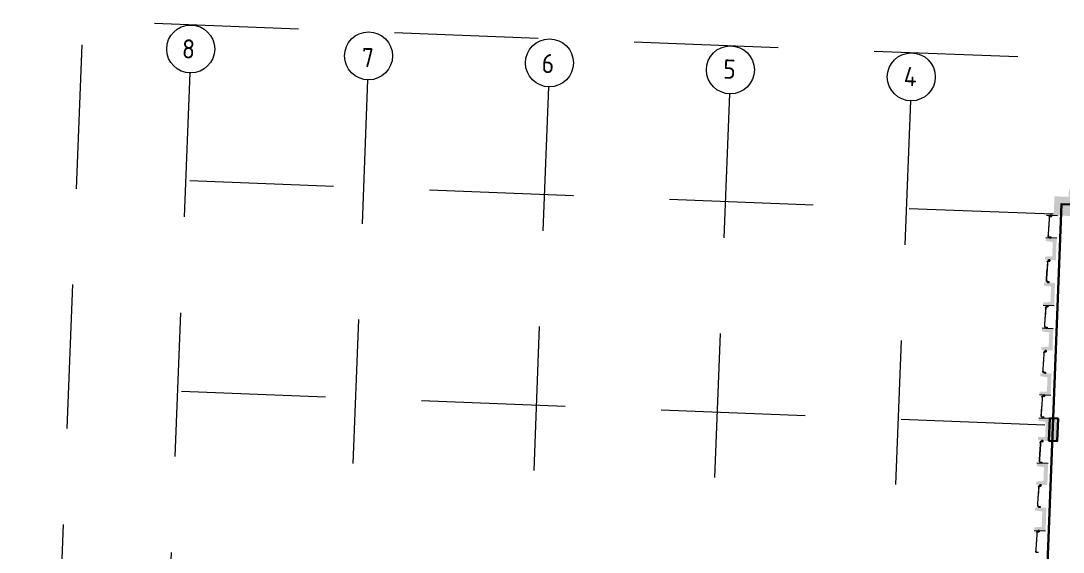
# Model space of a CAD drawing. Header units: millimetres. Extents: x 106070952 to 106162461, y 302813628 to 302883716.
# Drawn here: x 106070952 to 106114381, y 302861573 to 302883716 of the extents above; entities that cross this region are included whole.
import ezdxf
from ezdxf.enums import TextEntityAlignment as Align

# ---------------------------------------------------------------- set-up
doc = ezdxf.new("R2010")
doc.units = ezdxf.units.MM
doc.header["$MEASUREMENT"] = 0
doc.linetypes.add('DGN Style 2', pattern=[10000, 6000, -4000])
doc.linetypes.add('DGN Style 4', pattern=[16010, 8000, -4000, 10, -4000])
for name, color, linetype, lineweight in [('ANNO-AREA', 3, 'Continuous', 30), ('GRID', 1, 'DGN Style 4', 13), ('STRC-CONC', 120, 'Continuous', 30), ('STRC-PCST', 122, 'Continuous', 30), ('WALL-GLAZ', 140, 'Continuous', 13)]:
    doc.layers.add(name, color=color, linetype=linetype, lineweight=lineweight)
doc.layers.add('MISC-CADC', color=1, linetype='Continuous', lineweight=0, plot=False)
doc.styles.add('TXT', font='isocp.shx')

msp = doc.modelspace()

# ---------------------------------------------------------------- hatches: boundary and pattern name
at = {"layer": 'STRC-CONC', "linetype": 'Continuous', "lineweight": 30}
for points in [[(106114713, 302875580), (106114149, 302875602), (106114173, 302876225), (106114737, 302876203)], [(106114086, 302866241), (106113793, 302866252), (106113826, 302867110), (106114119, 302867098)]]:
    msp.add_hatch(color=172, dxfattribs=at).paths.add_polyline_path(points)
at = {"layer": 'STRC-PCST', "lineweight": 0}
for points in [[(106114149, 302875602), (106113693, 302875619), (106113696, 302875700), (106113992, 302875718), (106114017, 302876403), (106114604, 302876381), (106114626, 302876680), (106114756, 302876675), (106114737, 302876203), (106114173, 302876225)], [(106114078, 302873741), (106113620, 302873759), (106113625, 302873889), (106113925, 302873908), (106113947, 302874499), (106113651, 302874540), (106113656, 302874670), (106114113, 302874653)], [(106114005, 302871833), (106113545, 302871851), (106113550, 302871981), (106113851, 302871999), (106113876, 302872638), (106113578, 302872680), (106113583, 302872810), (106114042, 302872792)], [(106113935, 302869974), (106113473, 302869992), (106113478, 302870122), (106113779, 302870140), (106113802, 302870730), (106113503, 302870772), (106113508, 302870902), (106113969, 302870884)], [(106113863, 302868106), (106113400, 302868124), (106113405, 302868254), (106113706, 302868272), (106113729, 302868861), (106113430, 302868903), (106113435, 302869033), (106113898, 302869015)], [(106113791, 302866217), (106113326, 302866235), (106113331, 302866365), (106113632, 302866383), (106113656, 302867003), (106113357, 302867044), (106113362, 302867174), (106113827, 302867156)], [(106113721, 302864368), (106113253, 302864387), (106113258, 302864516), (106113559, 302864535), (106113582, 302865114), (106113283, 302865156), (106113289, 302865286), (106113755, 302865268)], [(106113648, 302862460), (106113179, 302862478), (106113184, 302862608), (106113485, 302862626), (106113510, 302863266), (106113211, 302863307), (106113216, 302863437), (106113685, 302863419)]]:
    msp.add_hatch(color=256, dxfattribs=at).paths.add_polyline_path(points)

# ---------------------------------------------------------------- linework, layer by layer
at = {"layer": 'ANNO-AREA', "flags": 128}
msp.add_lwpolyline([(106113589, 302857527), (106114306, 302876081), (106121070, 302875820)], dxfattribs=at)
at = {"layer": 'GRID', "color": 251, "linetype": 'DGN Style 2', "lineweight": 0}
for p, q in [((106077989, 302881542), (106075522, 302817685)), ((106085401, 302881256), (106082937, 302817491)), ((106092939, 302880965), (106090472, 302817107)), ((106100477, 302880673), (106098010, 302816816)), ((106108016, 302880382), (106105548, 302816525)), ((106143939, 302874495), (106075275, 302877149)), ((106143600, 302865714), (106074935, 302868367))]:
    msp.add_line(p, q, dxfattribs=at)
at = {"layer": 'GRID', "color": 251, "linetype": 'Continuous', "lineweight": 0}
for centre in [(106078028, 302882542), (106085439, 302882255), (106092978, 302881964), (106100516, 302881673), (106108054, 302881381)]:
    msp.add_circle(centre, 1000, dxfattribs=at)
at = {"layer": 'MISC-CADC', "linetype": 'DGN Style 2', "flags": 128}
msp.add_lwpolyline([(106162461, 302880279), (106073528, 302883716), (106070952, 302817065), (106159886, 302813628), (106162461, 302880279)], close=True, dxfattribs=at)
msp.add_lwpolyline([(106162461, 302880279), (106073528, 302883716), (106070952, 302817065), (106159886, 302813628), (106162461, 302880279)], close=True, dxfattribs=at)
at = {"layer": 'STRC-CONC', "color": 1, "linetype": 'Continuous', "lineweight": 30, "flags": 128}
msp.add_lwpolyline([(106113828, 302867156), (106114169, 302867143), (106114133, 302866204), (106113791, 302866217), (106113828, 302867156)], close=True, dxfattribs=at)
at = {"layer": 'STRC-PCST', "lineweight": 0}
for p, q in [((106114287, 302875622), (106113588, 302857527)), ((106113693, 302875619), (106114149, 302875602)), ((106114113, 302874653), (106113656, 302874670)), ((106114005, 302871833), (106113545, 302871851)), ((106113969, 302870884), (106113508, 302870902)), ((106113863, 302868106), (106113400, 302868124)), ((106113362, 302867174), (106113827, 302867156)), ((106113755, 302865268), (106113289, 302865286)), ((106113179, 302862478), (106113648, 302862460))]:
    msp.add_line(p, q, dxfattribs=at)
at = {"layer": 'WALL-GLAZ', "lineweight": 0}
for p, q in [((106113795, 302875553), (106113780, 302875140)), ((106113798, 302875553), (106113783, 302875140)), ((106113801, 302875553), (106113786, 302875140)), ((106113793, 302875540), (106113792, 302875530)), ((106113793, 302875540), (106113793, 302875530)), ((106113794, 302875540), (106113794, 302875530)), ((106113795, 302875553), (106113801, 302875553)), ((106113846, 302875563), (106113848, 302875613)), ((106113898, 302875611), (106113896, 302875561)), ((106113764, 302874728), (106113780, 302875140)), ((106113767, 302874728), (106113783, 302875140)), ((106113770, 302874728), (106113786, 302875140)), ((106113762, 302874741), (106113763, 302874751)), ((106113763, 302874741), (106113763, 302874751)), ((106113764, 302874741), (106113764, 302874751)), ((106113764, 302874728), (106113770, 302874728)), ((106113813, 302874714), (106113812, 302874664)), ((106113861, 302874662), (106113863, 302874712)), ((106113723, 302873693), (106113707, 302873281)), ((106113726, 302873693), (106113710, 302873280)), ((106113729, 302873693), (106113713, 302873280)), ((106113720, 302873680), (106113720, 302873670)), ((106113721, 302873680), (106113720, 302873670)), ((106113721, 302873680), (106113721, 302873670)), ((106113723, 302873693), (106113729, 302873693)), ((106113773, 302873703), (106113775, 302873753)), ((106113825, 302873751), (106113823, 302873701)), ((106113691, 302872868), (106113707, 302873281)), ((106113694, 302872868), (106113710, 302873280)), ((106113697, 302872868), (106113713, 302873280)), ((106113689, 302872881), (106113690, 302872891)), ((106113690, 302872881), (106113691, 302872891)), ((106113691, 302872881), (106113691, 302872891)), ((106113691, 302872868), (106113697, 302872868)), ((106113741, 302872854), (106113739, 302872804)), ((106113789, 302872802), (106113791, 302872852)), ((106113648, 302871785), (106113632, 302871372)), ((106113651, 302871785), (106113635, 302871372)), ((106113654, 302871784), (106113638, 302871372)), ((106113645, 302871772), (106113645, 302871762)), ((106113646, 302871772), (106113646, 302871762)), ((106113647, 302871772), (106113646, 302871762)), ((106113648, 302871785), (106113654, 302871784)), ((106113698, 302871795), (106113700, 302871845)), ((106113750, 302871843), (106113748, 302871793)), ((106113616, 302870959), (106113632, 302871372)), ((106113619, 302870959), (106113635, 302871372)), ((106113622, 302870959), (106113638, 302871372)), ((106113615, 302870973), (106113615, 302870982)), ((106113615, 302870972), (106113616, 302870982)), ((106113616, 302870972), (106113617, 302870982)), ((106113616, 302870959), (106113622, 302870959)), ((106113666, 302870945), (106113664, 302870895)), ((106113714, 302870893), (106113716, 302870943)), ((106113575, 302869916), (106113559, 302869503)), ((106113578, 302869916), (106113562, 302869503)), ((106113581, 302869916), (106113565, 302869503)), ((106113572, 302869903), (106113572, 302869893)), ((106113573, 302869903), (106113572, 302869893)), ((106113574, 302869903), (106113573, 302869893)), ((106113575, 302869916), (106113581, 302869916)), ((106113625, 302869926), (106113627, 302869976)), ((106113677, 302869974), (106113675, 302869924)), ((106113543, 302869091), (106113559, 302869503)), ((106113546, 302869091), (106113562, 302869503)), ((106113549, 302869090), (106113565, 302869503)), ((106113542, 302869104), (106113542, 302869114)), ((106113542, 302869104), (106113543, 302869114)), ((106113543, 302869104), (106113544, 302869114)), ((106113543, 302869091), (106113549, 302869090)), ((106113593, 302869077), (106113591, 302869027)), ((106113641, 302869025), (106113643, 302869075)), ((106113502, 302868057), (106113486, 302867645)), ((106113505, 302868057), (106113489, 302867645)), ((106113508, 302868057), (106113492, 302867645)), ((106113499, 302868044), (106113499, 302868035)), ((106113500, 302868044), (106113500, 302868035)), ((106113501, 302868044), (106113501, 302868035)), ((106113502, 302868057), (106113508, 302868057)), ((106113553, 302868068), (106113554, 302868118)), ((106113604, 302868116), (106113603, 302868066)), ((106113471, 302867232), (106113486, 302867645)), ((106113474, 302867232), (106113489, 302867645)), ((106113477, 302867232), (106113492, 302867645)), ((106113469, 302867245), (106113469, 302867255)), ((106113470, 302867245), (106113470, 302867255)), ((106113471, 302867245), (106113471, 302867255)), ((106113471, 302867232), (106113477, 302867232)), ((106113520, 302867218), (106113518, 302867168)), ((106113568, 302867166), (106113570, 302867216)), ((106113428, 302866169), (106113413, 302865756)), ((106113431, 302866169), (106113416, 302865756)), ((106113434, 302866169), (106113419, 302865756)), ((106113426, 302866156), (106113425, 302866146)), ((106113426, 302866156), (106113426, 302866146)), ((106113427, 302866156), (106113427, 302866146)), ((106113428, 302866169), (106113434, 302866169)), ((106113479, 302866179), (106113481, 302866229)), ((106113531, 302866227), (106113529, 302866177)), ((106113397, 302865344), (106113413, 302865756)), ((106113400, 302865343), (106113416, 302865756)), ((106113403, 302865343), (106113419, 302865756)), ((106113395, 302865357), (106113395, 302865367)), ((106113396, 302865357), (106113396, 302865367)), ((106113397, 302865357), (106113397, 302865367)), ((106113397, 302865344), (106113403, 302865343)), ((106113446, 302865330), (106113444, 302865280)), ((106113494, 302865278), (106113496, 302865328)), ((106113406, 302864330), (106113408, 302864380)), ((106113458, 302864378), (106113456, 302864329)), ((106113356, 302864320), (106113340, 302863908)), ((106113359, 302864320), (106113343, 302863908)), ((106113362, 302864320), (106113346, 302863907)), ((106113353, 302864307), (106113353, 302864297)), ((106113354, 302864307), (106113354, 302864297)), ((106113355, 302864307), (106113354, 302864297)), ((106113356, 302864320), (106113362, 302864320)), ((106113323, 302863508), (106113323, 302863518)), ((106113323, 302863508), (106113324, 302863518)), ((106113324, 302863495), (106113340, 302863908)), ((106113324, 302863508), (106113325, 302863518)), ((106113324, 302863495), (106113330, 302863495)), ((106113327, 302863495), (106113343, 302863908)), ((106113330, 302863495), (106113346, 302863907)), ((106113374, 302863481), (106113372, 302863431)), ((106113422, 302863429), (106113424, 302863479)), ((106113281, 302862412), (106113266, 302861999)), ((106113284, 302862412), (106113269, 302861999)), ((106113287, 302862412), (106113272, 302861999)), ((106113279, 302862399), (106113278, 302862389)), ((106113279, 302862399), (106113279, 302862389)), ((106113280, 302862399), (106113280, 302862389)), ((106113281, 302862412), (106113287, 302862412)), ((106113332, 302862422), (106113334, 302862472)), ((106113384, 302862470), (106113382, 302862420)), ((106113250, 302861586), (106113266, 302861999)), ((106113253, 302861586), (106113269, 302861999)), ((106113256, 302861586), (106113272, 302861999)), ((106113248, 302861600), (106113248, 302861609)), ((106113249, 302861600), (106113249, 302861609)), ((106113250, 302861600), (106113250, 302861609)), ((106113250, 302861586), (106113256, 302861586))]:
    msp.add_line(p, q, dxfattribs=at)
at = {"layer": 'WALL-GLAZ', "lineweight": 13}
for p, q in [((106113793, 302875565), (106113792, 302875530)), ((106113793, 302875565), (106113896, 302875561)), ((106113805, 302875565), (106113803, 302875530)), ((106113760, 302874716), (106113762, 302874751)), ((106113760, 302874716), (106113863, 302874712)), ((106113772, 302874715), (106113774, 302874750)), ((106113720, 302873705), (106113719, 302873670)), ((106113720, 302873705), (106113823, 302873701)), ((106113732, 302873705), (106113731, 302873670)), ((106113688, 302872856), (106113689, 302872891)), ((106113688, 302872856), (106113791, 302872852)), ((106113700, 302872855), (106113701, 302872890)), ((106113645, 302871797), (106113644, 302871762)), ((106113645, 302871797), (106113748, 302871793)), ((106113657, 302871796), (106113656, 302871761)), ((106113613, 302870947), (106113614, 302870982)), ((106113613, 302870947), (106113716, 302870943)), ((106113625, 302870947), (106113626, 302870982)), ((106113572, 302869928), (106113571, 302869893)), ((106113572, 302869928), (106113675, 302869924)), ((106113584, 302869928), (106113583, 302869893)), ((106113540, 302869079), (106113541, 302869114)), ((106113540, 302869079), (106113643, 302869075)), ((106113552, 302869078), (106113553, 302869113)), ((106113500, 302868070), (106113498, 302868035)), ((106113500, 302868070), (106113603, 302868066)), ((106113512, 302868069), (106113510, 302868034)), ((106113467, 302867220), (106113469, 302867255)), ((106113467, 302867220), (106113570, 302867216)), ((106113479, 302867220), (106113481, 302867255)), ((106113426, 302866181), (106113424, 302866146)), ((106113426, 302866181), (106113529, 302866177)), ((106113438, 302866181), (106113436, 302866146)), ((106113393, 302865332), (106113395, 302865367)), ((106113393, 302865332), (106113496, 302865328)), ((106113405, 302865331), (106113407, 302865366)), ((106113353, 302864332), (106113352, 302864297)), ((106113353, 302864332), (106113456, 302864329)), ((106113365, 302864332), (106113364, 302864297)), ((106113321, 302863483), (106113322, 302863518)), ((106113333, 302863483), (106113334, 302863518)), ((106113321, 302863483), (106113424, 302863479)), ((106113279, 302862424), (106113277, 302862389)), ((106113279, 302862424), (106113382, 302862420)), ((106113291, 302862423), (106113289, 302862388)), ((106113246, 302861575), (106113248, 302861609)), ((106113246, 302861575), (106113349, 302861571)), ((106113258, 302861574), (106113260, 302861609))]:
    msp.add_line(p, q, dxfattribs=at)
at = {"layer": 'WALL-GLAZ', "lineweight": 0, "flags": 128}
for points in [[(106113801, 302875553), (106113804, 302875553), (106113793, 302875565), (106113805, 302875565), (106113792, 302875553), (106113795, 302875553)], [(106113770, 302874728), (106113773, 302874727), (106113760, 302874716), (106113772, 302874715), (106113761, 302874728), (106113764, 302874728)], [(106113729, 302873693), (106113731, 302873693), (106113720, 302873705), (106113732, 302873705), (106113720, 302873693), (106113723, 302873693)], [(106113697, 302872868), (106113700, 302872868), (106113688, 302872856), (106113700, 302872855), (106113688, 302872868), (106113691, 302872868)], [(106113654, 302871784), (106113657, 302871784), (106113645, 302871797), (106113657, 302871796), (106113645, 302871785), (106113648, 302871785)], [(106113622, 302870959), (106113625, 302870959), (106113613, 302870947), (106113625, 302870947), (106113614, 302870959), (106113616, 302870959)], [(106113581, 302869916), (106113584, 302869916), (106113572, 302869928), (106113584, 302869928), (106113572, 302869916), (106113575, 302869916)], [(106113549, 302869090), (106113552, 302869090), (106113540, 302869079), (106113552, 302869078), (106113540, 302869091), (106113543, 302869091)], [(106113508, 302868057), (106113511, 302868057), (106113500, 302868070), (106113512, 302868069), (106113499, 302868058), (106113502, 302868057)], [(106113477, 302867232), (106113480, 302867232), (106113467, 302867220), (106113479, 302867220), (106113468, 302867232), (106113471, 302867232)], [(106113434, 302866169), (106113437, 302866169), (106113426, 302866181), (106113438, 302866181), (106113425, 302866169), (106113428, 302866169)], [(106113403, 302865343), (106113406, 302865343), (106113393, 302865332), (106113405, 302865331), (106113394, 302865344), (106113397, 302865344)], [(106113362, 302864320), (106113365, 302864320), (106113353, 302864332), (106113365, 302864332), (106113353, 302864321), (106113356, 302864320)], [(106113330, 302863495), (106113333, 302863495), (106113321, 302863483), (106113333, 302863483), (106113322, 302863495), (106113324, 302863495)], [(106113287, 302862412), (106113290, 302862411), (106113279, 302862424), (106113291, 302862423), (106113278, 302862412), (106113281, 302862412)], [(106113256, 302861586), (106113259, 302861586), (106113246, 302861575), (106113258, 302861574), (106113247, 302861586), (106113250, 302861586)]]:
    msp.add_lwpolyline(points, dxfattribs=at)
for points in [[(106113792, 302875530), (106113792, 302875540), (106113795, 302875540), (106113794, 302875530), (106113792, 302875530)], [(106113762, 302874751), (106113761, 302874741), (106113764, 302874741), (106113765, 302874751), (106113762, 302874751)], [(106113719, 302873670), (106113719, 302873680), (106113722, 302873680), (106113722, 302873670), (106113719, 302873670)], [(106113689, 302872891), (106113689, 302872881), (106113692, 302872881), (106113692, 302872891), (106113689, 302872891)], [(106113644, 302871762), (106113644, 302871772), (106113647, 302871771), (106113647, 302871762), (106113644, 302871762)], [(106113614, 302870982), (106113614, 302870973), (106113617, 302870972), (106113617, 302870982), (106113614, 302870982)], [(106113571, 302869893), (106113571, 302869903), (106113574, 302869903), (106113574, 302869893), (106113571, 302869893)], [(106113541, 302869114), (106113541, 302869104), (106113544, 302869104), (106113544, 302869114), (106113541, 302869114)], [(106113498, 302868035), (106113499, 302868044), (106113502, 302868044), (106113501, 302868035), (106113498, 302868035)], [(106113469, 302867255), (106113468, 302867245), (106113471, 302867245), (106113472, 302867255), (106113469, 302867255)], [(106113424, 302866146), (106113425, 302866156), (106113428, 302866156), (106113427, 302866146), (106113424, 302866146)], [(106113395, 302865367), (106113394, 302865357), (106113397, 302865357), (106113398, 302865367), (106113395, 302865367)], [(106113352, 302864297), (106113352, 302864307), (106113355, 302864307), (106113355, 302864297), (106113352, 302864297)], [(106113322, 302863518), (106113322, 302863508), (106113325, 302863508), (106113325, 302863518), (106113322, 302863518)], [(106113277, 302862389), (106113278, 302862399), (106113281, 302862399), (106113280, 302862389), (106113277, 302862389)], [(106113248, 302861609), (106113247, 302861600), (106113250, 302861600), (106113251, 302861609), (106113248, 302861609)]]:
    msp.add_lwpolyline(points, close=True, dxfattribs=at)
at = {"layer": 'WALL-GLAZ', "lineweight": 13, "flags": 128}
for points in [[(106113848, 302875613), (106113846, 302875563), (106113896, 302875561), (106113898, 302875611), (106113848, 302875613)], [(106113812, 302874664), (106113813, 302874714), (106113863, 302874712), (106113861, 302874662), (106113812, 302874664)], [(106113775, 302873753), (106113773, 302873703), (106113823, 302873701), (106113825, 302873751), (106113775, 302873753)], [(106113739, 302872804), (106113741, 302872854), (106113791, 302872852), (106113789, 302872802), (106113739, 302872804)], [(106113700, 302871845), (106113698, 302871795), (106113748, 302871793), (106113750, 302871843), (106113700, 302871845)], [(106113664, 302870895), (106113666, 302870945), (106113716, 302870943), (106113714, 302870893), (106113664, 302870895)], [(106113627, 302869976), (106113625, 302869926), (106113675, 302869924), (106113677, 302869974), (106113627, 302869976)], [(106113591, 302869027), (106113593, 302869077), (106113643, 302869075), (106113641, 302869025), (106113591, 302869027)], [(106113554, 302868118), (106113553, 302868068), (106113603, 302868066), (106113604, 302868116), (106113554, 302868118)], [(106113518, 302867168), (106113520, 302867218), (106113570, 302867216), (106113568, 302867166), (106113518, 302867168)], [(106113481, 302866229), (106113479, 302866179), (106113529, 302866177), (106113531, 302866227), (106113481, 302866229)], [(106113444, 302865280), (106113446, 302865330), (106113496, 302865328), (106113494, 302865278), (106113444, 302865280)], [(106113408, 302864380), (106113406, 302864330), (106113456, 302864329), (106113458, 302864378), (106113408, 302864380)], [(106113372, 302863431), (106113374, 302863481), (106113424, 302863479), (106113422, 302863429), (106113372, 302863431)], [(106113334, 302862472), (106113332, 302862422), (106113382, 302862420), (106113384, 302862470), (106113334, 302862472)]]:
    msp.add_lwpolyline(points, close=True, dxfattribs=at)
at = {"layer": 'WALL-GLAZ', "lineweight": 0}
for centre in [(106113802, 302875533), (106113772, 302874747), (106113729, 302873673), (106113699, 302872887), (106113655, 302871765), (106113625, 302870979), (106113582, 302869896), (106113552, 302869110), (106113509, 302868038), (106113479, 302867251), (106113435, 302866149), (106113405, 302865363), (106113363, 302864300), (106113333, 302863514), (106113288, 302862392), (106113258, 302861606)]:
    msp.add_circle(centre, 1.5, dxfattribs=at)

# ---------------------------------------------------------------- texts
at = {"layer": 'GRID', "color": 251, "linetype": 'Continuous', "lineweight": 0, "style": 'TXT'}
for s, p in [('8', (106077940, 302882545)), ('7', (106085407, 302882182)), ('6', (106092918, 302881937)), ('5', (106100481, 302881702)), ('4', (106108015, 302881394))]:
    msp.add_text(s, height=800, rotation=357.787, dxfattribs=at).set_placement(p, align=Align.MIDDLE_CENTER)

doc.saveas('drawing.dxf')
